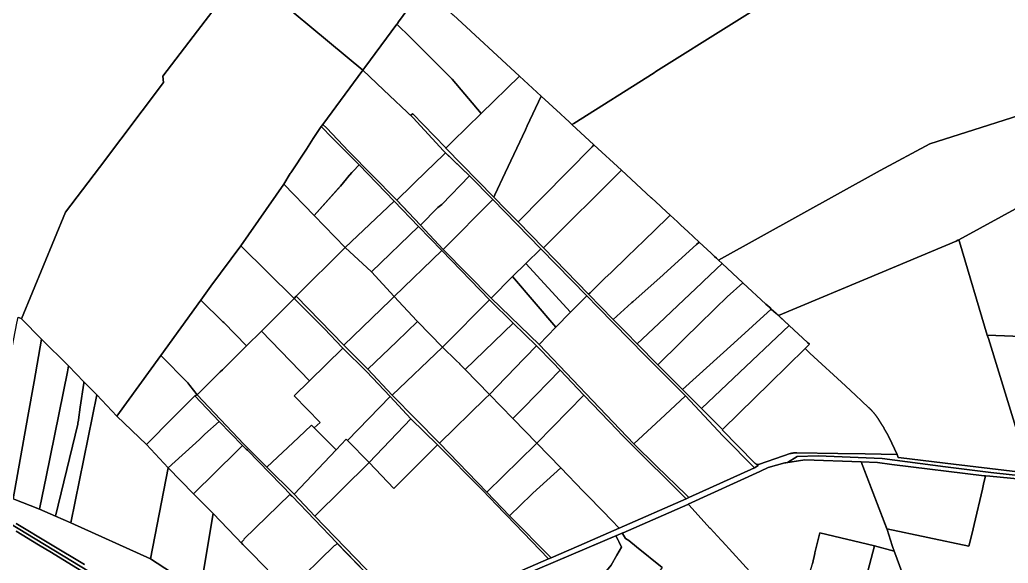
# Model space of a CAD drawing. Header units: metres. Extents: x 3 to 1005126, y 39 to 4383651.
# Drawn here: x 486528 to 487755, y 4373623 to 4374297 of the extents above; entities that cross this region are included whole.
import ezdxf

# ---------------------------------------------------------------- set-up
doc = ezdxf.new("R2010")
doc.units = ezdxf.units.M
doc.header["$MEASUREMENT"] = 0
doc.layers.add('TM_Llucmajor', color=7, linetype='Continuous')

msp = doc.modelspace()

# ---------------------------------------------------------------- linework, layer by layer
at = {"layer": 'TM_Llucmajor', "linetype": 'Continuous', "flags": 128}
for points in [[(486482.3, 4374302.3), (486539.7, 4374384.9), (486540.1, 4374385.5), (486594.3, 4374422.2), (486616.1, 4374437.3), (486669.4, 4374391.8), (486683.4, 4374379.9), (486748.4, 4374324.5), (486767.7, 4374308), (486743.5, 4374276.4), (486705.7, 4374226.8), (486706.6, 4374219), (486627.1, 4374113.8), (486585.1, 4374058.2), (486530.4, 4373925.8), (486530.1, 4373926.1), (486528, 4373927.2)], [(486805.6, 4374358.1), (486954, 4374234.6), (486904.4, 4374167.2), (486902.1, 4374164.5), (486892.3, 4374149.6), (486884, 4374136.5), (486864.5, 4374107.1), (486863.8, 4374106.1), (486855.7, 4374093), (486802.5, 4374016.3), (486765.5, 4373966.4), (486765.4, 4373966.2), (486752.9, 4373948.9), (486703.3, 4373880.4), (486648.5, 4373805.2), (486623.7, 4373831.7), (486607.9, 4373847.5), (486588.9, 4373867.7), (486555.4, 4373900.4), (486555.4, 4373900.4), (486530.4, 4373925.8), (486585.1, 4374058.2), (486627.1, 4374113.8), (486706.6, 4374219), (486705.7, 4374226.8), (486743.5, 4374276.4), (486767.7, 4374308)], [(487025.7, 4374332.3), (486998.2, 4374294.3), (486996.8, 4374292.5), (486996.2, 4374291.7), (486956.3, 4374237.6), (486954, 4374234.6), (486805.6, 4374358.1)], [(487505.3, 4374350.8), (487317.5, 4374232.6), (487315.2, 4374231.2), (487215.5, 4374168.4), (487213.3, 4374167.1), (487209.4, 4374170.7), (487205.1, 4374174.6), (487198.9, 4374180.4), (487175.3, 4374202.2), (487148.3, 4374227.1), (487066, 4374303)], [(487813, 4374192.5), (487657.4, 4374143.2), (487595.6, 4374110.1), (487395.3, 4373998.6), (487395.3, 4373998.6), (487392.7, 4374001), (487390.3, 4374003.2), (487385.8, 4374007.5), (487371.2, 4374021.1), (487357, 4374034.2), (487348.5, 4374042.1), (487344.2, 4374046.1), (487335.3, 4374054.4), (487324.8, 4374064.1), (487323.1, 4374065.6), (487311.8, 4374076.1), (487311.7, 4374076.1), (487274.9, 4374110.2), (487240.6, 4374141.9), (487213.3, 4374167.1), (487215.5, 4374168.4), (487315.2, 4374231.2), (487317.5, 4374232.6), (487505.3, 4374350.8)], [(487776.8, 4373734.7), (487686.8, 4373745.4), (487621.7, 4373753.5), (487621.7, 4373753.5), (487618.1, 4373753.7), (487616.8, 4373757.6), (487606.8, 4373778.6), (487606.6, 4373779), (487606.3, 4373779.5), (487606.1, 4373779.9), (487605.8, 4373780.4), (487605.6, 4373780.8), (487605.4, 4373781.2), (487605.1, 4373781.7), (487604.9, 4373782.1), (487604.7, 4373782.5), (487604.4, 4373783), (487604.2, 4373783.4), (487603.9, 4373783.9), (487603.7, 4373784.3), (487603.4, 4373784.7), (487603.2, 4373785.2), (487602.9, 4373785.6), (487602.7, 4373786), (487602.4, 4373786.5), (487602.2, 4373786.9), (487602, 4373787.3), (487601.7, 4373787.8), (487601.5, 4373788.2), (487601.2, 4373788.6), (487601, 4373789.1), (487600.7, 4373789.5), (487600.5, 4373789.9), (487600.2, 4373790.4), (487600, 4373790.8), (487599.7, 4373791.2), (487599.4, 4373791.7), (487599.2, 4373792.1), (487598.9, 4373792.5), (487598.7, 4373793), (487598.4, 4373793.4), (487598.2, 4373793.8), (487597.9, 4373794.2), (487597.7, 4373794.7), (487597.4, 4373795.1), (487597.1, 4373795.5), (487596.9, 4373796), (487596.6, 4373796.4), (487596.4, 4373796.8), (487596.1, 4373797.2), (487595.8, 4373797.7), (487595.6, 4373798.1), (487595.3, 4373798.5), (487595, 4373798.9), (487594.8, 4373799.4), (487594.5, 4373799.8), (487594.3, 4373800.2), (487594, 4373800.6), (487593.7, 4373801.1), (487593.5, 4373801.5), (487593.2, 4373801.9), (487593, 4373802.3), (487592.7, 4373802.7), (487592.4, 4373803.1), (487592.1, 4373803.5), (487591.8, 4373803.9), (487591.5, 4373804.3), (487591.2, 4373804.7), (487590.9, 4373805.1), (487590.6, 4373805.5), (487590.3, 4373805.9), (487590, 4373806.3), (487589.7, 4373806.7), (487589.4, 4373807.1), (487589, 4373807.5), (487588.7, 4373807.9), (487588.4, 4373808.3), (487588.1, 4373808.6), (487587.8, 4373809), (487587.5, 4373809.4), (487587.1, 4373809.8), (487586.8, 4373810.2), (487586.5, 4373810.5), (487586.2, 4373810.9), (487585.8, 4373811.3), (487585.5, 4373811.7), (487585.2, 4373812), (487584.8, 4373812.4), (487584.5, 4373812.8), (487584.1, 4373813.2), (487583.8, 4373813.5), (487583.4, 4373813.9), (487583.1, 4373814.2), (487582.8, 4373814.6), (487582.4, 4373815), (487582, 4373815.3), (487581.8, 4373815.5), (487572.6, 4373823.9), (487565.5, 4373830.7), (487552.8, 4373842.5), (487508.5, 4373883.4), (487502.6, 4373889), (487508, 4373894.2), (487505.5, 4373896.5), (487482.8, 4373917.5), (487482.7, 4373917.6), (487469.4, 4373929.9), (487598.1, 4373983.8), (487690, 4374022.4), (487692.2, 4374023.3), (487693.3, 4374023.9), (487694, 4374021.5), (487728.6, 4373905.7), (487729.9, 4373901.6), (487781.2, 4373734.2)], [(487782.1, 4373729.6), (487733.1, 4373735.1), (487676.5, 4373742.3), (487598, 4373752.3), (487518.6, 4373755.7), (487492.6, 4373754.8), (487480.9, 4373747.6), (487478.7, 4373747.3), (487477.6, 4373747.1), (487477.5, 4373747.1), (487456.9, 4373741.3), (487447.3, 4373736.9), (487446.5, 4373736.5), (487357.5, 4373695.7), (487356.9, 4373695.4), (487276.9, 4373660.3), (487276.5, 4373660.2), (487151.1, 4373606.8)], [(487151.8, 4373613.8), (487184.3, 4373627.8), (487187.7, 4373629.2), (487231.4, 4373648.3), (487232, 4373648.6), (487271.8, 4373666.2), (487355.1, 4373702.4), (487358.1, 4373703.9), (487439.7, 4373741.1), (487444.5, 4373743.9), (487443.5, 4373745), (487443.9, 4373744.9), (487444.4, 4373744.9), (487444.7, 4373745), (487475.6, 4373755.6), (487484.2, 4373758.6), (487484.7, 4373758.7), (487485.2, 4373758.8), (487485.6, 4373759), (487486.1, 4373759), (487486.6, 4373759.2), (487487.1, 4373759.2), (487487.6, 4373759.3), (487488.1, 4373759.4), (487488.6, 4373759.4), (487489.1, 4373759.5), (487489.6, 4373759.5), (487490.1, 4373759.6), (487490.6, 4373759.6), (487491.1, 4373759.6), (487491.6, 4373759.7), (487492.1, 4373759.7), (487543.1, 4373758.9), (487577, 4373758.4), (487616.8, 4373757.6), (487618.1, 4373753.7), (487621.7, 4373753.5), (487686.8, 4373745.4), (487776.8, 4373734.7)], [(487782.9, 4373725.5), (487731.7, 4373730.4), (487726.5, 4373730.9), (487724.8, 4373731.1), (487610, 4373744.9), (487592.3, 4373747.6), (487572.1, 4373748.5), (487502.2, 4373750.7), (487480.9, 4373747.6), (487492.6, 4373754.8), (487518.6, 4373755.7), (487598, 4373752.3), (487676.5, 4373742.3), (487733.1, 4373735.1), (487782.1, 4373729.6)], [(487438, 4373607.9), (487399.5, 4373649.8), (487398.2, 4373651.1), (487384.6, 4373666), (487384.5, 4373666.2), (487358.5, 4373694.7), (487357.5, 4373695.7), (487446.5, 4373736.5), (487447.3, 4373736.9), (487456.9, 4373741.3), (487477.5, 4373747.1), (487477.6, 4373747.1), (487478.7, 4373747.3), (487502.2, 4373750.7), (487572.1, 4373748.5), (487572.1, 4373748.5), (487604.2, 4373664.5), (487610.5, 4373644.4), (487610.9, 4373643.4), (487613, 4373637.5), (487588.7, 4373643.9), (487520.9, 4373660.3), (487514.7, 4373635.6), (487514.5, 4373634.6), (487511.7, 4373621.9)], [(487625.4, 4373604.1), (487613.8, 4373635.4), (487613, 4373637.5), (487610.9, 4373643.4), (487610.5, 4373644.4), (487604.2, 4373664.5), (487603.8, 4373665.4), (487705.8, 4373643.8), (487705.8, 4373643.8), (487709.7, 4373659.7), (487712.2, 4373670.6), (487722.6, 4373714.5), (487724, 4373720.6), (487726.5, 4373730.9), (487731.7, 4373730.4), (487782.9, 4373725.5)], [(486458.3, 4373706.6), (486614.7, 4373611.7), (486667.4, 4373580.7), (486887.2, 4373447.4), (486957.4, 4373404.9), (486956.4, 4373403.4), (486954.9, 4373401.2), (486944.8, 4373407.3), (486937.3, 4373411.9), (486904, 4373431.9), (486858.4, 4373459.6), (486809.1, 4373489.4), (486803.1, 4373493), (486775, 4373509.8), (486732.8, 4373535.4), (486697.6, 4373556.6), (486668.8, 4373574.4), (486662.8, 4373578), (486647.5, 4373587.2), (486603.1, 4373614.1), (486567.5, 4373635.7), (486551.6, 4373645.4), (486523.8, 4373662.1)], [(487765.1, 4372916.7), (487665.9, 4372976.6), (487588.3, 4373023.5), (487526.5, 4373060.8), (487453, 4373105.2), (487393.5, 4373141.2), (487362.2, 4373160), (487293.9, 4373201.3), (487204.3, 4373255.4), (487159.2, 4373282.9), (487098.3, 4373319.3), (487042.8, 4373353), (486978.1, 4373392.2), (486957.4, 4373404.9), (486887.2, 4373447.4), (486667.4, 4373580.7), (486614.7, 4373611.7), (486458.3, 4373706.6)], [(486520, 4373702.5), (486552.9, 4373689.6), (486572.7, 4373681), (486591.8, 4373672.8), (486690.5, 4373627.9), (486752.1, 4373587.7)], [(487325.1, 4373617.2), (487293.3, 4373643), (487283.7, 4373650.6), (487279.8, 4373653.3), (487275.9, 4373659.3), (487275.5, 4373659.8), (487276.5, 4373660.2), (487276.5, 4373660.2), (487276.9, 4373660.3), (487356.9, 4373695.4), (487357.5, 4373695.7), (487358.5, 4373694.7), (487384.5, 4373666.2), (487384.6, 4373666), (487398.2, 4373651.1), (487399.5, 4373649.8), (487438, 4373607.9)], [(486608.4, 4373621), (486566.6, 4373646.3), (486524, 4373671.9)], [(486524, 4373671.9), (486566.6, 4373646.3), (486608.4, 4373621)], [(486523.8, 4373662.1), (486551.6, 4373645.4), (486567.5, 4373635.7), (486603.1, 4373614.1), (486647.5, 4373587.2), (486662.8, 4373578), (486665.5, 4373576.4), (486664.9, 4373575.6), (486664.6, 4373575.2), (486613.3, 4373503.8), (486608.9, 4373497.8), (486607.9, 4373496.3), (486583.5, 4373460.3), (486583, 4373459.7), (486575.5, 4373448.1), (486575.1, 4373447.4), (486565.6, 4373433.6), (486563.2, 4373430.3), (486556.4, 4373420.6), (486536.9, 4373392.7), (486489.2, 4373324.8)]]:
    msp.add_lwpolyline(points, dxfattribs=at)
for points in [[(487013.2, 4374274.8), (486996.2, 4374291.7), (486996.8, 4374292.5), (486998.2, 4374294.3), (487025.7, 4374332.3), (487029.2, 4374337.1), (487065.7, 4374303.3), (487066, 4374303), (487148.3, 4374227.1), (487100.7, 4374180.6), (487064.7, 4374223.4), (487013.7, 4374274.2), (487013.4, 4374274.6), (487013.2, 4374274.8)], [(486979.6, 4374210.2), (486954, 4374234.6), (486956.3, 4374237.6), (486996.2, 4374291.7), (487013.2, 4374274.8), (487013.4, 4374274.6), (487013.7, 4374274.2), (487064.7, 4374223.4), (487100.7, 4374180.6), (487065.3, 4374146), (487056.9, 4374137.8), (487056.3, 4374138.4), (487015.6, 4374180.5), (487014.9, 4374179.8), (487013.4, 4374178.4), (487014, 4374177.7), (487016.4, 4374175.1), (486979.6, 4374210.2)], [(487054, 4374134.2), (487056.4, 4374131.9), (487040.6, 4374116.5), (487034.2, 4374110.4), (486996.2, 4374073.2), (486995.3, 4374074.1), (486936, 4374134.1), (486909, 4374162.3), (486904.4, 4374167.2), (486954, 4374234.6), (486979.6, 4374210.2), (487016.4, 4374175.1), (487054, 4374134.2)], [(487116.4, 4374076.9), (487056.9, 4374137.8), (487065.3, 4374146), (487100.7, 4374180.6), (487148.3, 4374227.1), (487175.3, 4374202.2), (487157.9, 4374165.3), (487157.9, 4374165.2), (487157.8, 4374165.2), (487155.6, 4374160.4), (487130.5, 4374107.1), (487117.7, 4374079.7), (487116.4, 4374076.9)], [(487131.3, 4374061.6), (487116.4, 4374076.9), (487117.7, 4374079.7), (487130.5, 4374107.1), (487155.6, 4374160.4), (487157.8, 4374165.2), (487157.9, 4374165.2), (487157.9, 4374165.3), (487175.3, 4374202.2), (487198.9, 4374180.4), (487205.1, 4374174.6), (487209.4, 4374170.7), (487213.3, 4374167.1), (487240.6, 4374141.9), (487238.2, 4374139.4), (487146.4, 4374046.2), (487131.3, 4374061.6)], [(487598.1, 4373983.8), (487469.4, 4373929.9), (487466.8, 4373932.3), (487460.6, 4373938), (487458.6, 4373939.8), (487456.4, 4373941.9), (487453.9, 4373944.2), (487425.3, 4373970.7), (487399.8, 4373994.4), (487395.3, 4373998.6), (487595.6, 4374110.1), (487657.4, 4374143.2), (487813, 4374192.5), (487821.2, 4374195.6), (487822, 4374193.6), (487855.3, 4374104.1), (487851.7, 4374102.6), (487808.2, 4374085.4), (487799.2, 4374081.9), (487693.3, 4374023.9), (487692.2, 4374023.3), (487690, 4374022.4), (487598.1, 4373983.8)], [(487443.5, 4373745), (487444.5, 4373743.9), (487439.7, 4373741.1), (487437, 4373743.8), (487404.8, 4373776.6), (487400.5, 4373780.8), (487354.2, 4373830.1), (487303.9, 4373880.7), (487245.9, 4373939.7), (487245.4, 4373940.2), (487231.6, 4373954.3), (487174.5, 4374012.9), (487115, 4374074), (487086.4, 4374103.3), (487054, 4374134.2), (487016.4, 4374175.1), (487014, 4374177.7), (487013.4, 4374178.4), (487014.9, 4374179.8), (487015.6, 4374180.5), (487056.3, 4374138.4), (487056.9, 4374137.8), (487116.4, 4374076.9), (487131.3, 4374061.6), (487146.4, 4374046.2), (487177.8, 4374014), (487233.8, 4373956.4), (487264.5, 4373924.9), (487280.4, 4373908.8), (487294.3, 4373894.7), (487320, 4373868.8), (487348.2, 4373840.4), (487350.5, 4373838.1), (487368.5, 4373820), (487374.1, 4373814.4), (487374.4, 4373814), (487400, 4373788.4), (487399.7, 4373788.1), (487439.8, 4373747), (487440.2, 4373746.7), (487440.6, 4373746.4), (487441, 4373746.1), (487441.4, 4373745.9), (487441.9, 4373745.6), (487442.3, 4373745.4), (487442.8, 4373745.2), (487443.3, 4373745), (487443.4, 4373745), (487443.5, 4373745)], [(486893.6, 4374053.9), (486855.7, 4374093), (486863.8, 4374106.1), (486864.5, 4374107.1), (486884, 4374136.5), (486892.3, 4374149.6), (486902.1, 4374164.5), (486915.8, 4374150.4), (486949.4, 4374117), (486941.7, 4374108.9), (486940.2, 4374107.3), (486934.8, 4374101.4), (486933.4, 4374099.7), (486926.1, 4374090.4), (486923.8, 4374087.8), (486893.6, 4374053.9)], [(486915.8, 4374150.4), (486902.1, 4374164.5), (486904.4, 4374167.2), (486909, 4374162.3), (486936, 4374134.1), (486995.3, 4374074.1), (487025.2, 4374041.9), (487053.4, 4374011.8), (487113, 4373951.6), (487172.5, 4373893.9), (487214.4, 4373850), (487238.9, 4373824.3), (487289.9, 4373770.8), (487318.2, 4373743.1), (487354.9, 4373707.2), (487358.1, 4373703.9), (487355.1, 4373702.4), (487281.5, 4373775.6), (487276, 4373781), (487275.1, 4373782), (487269.7, 4373787.6), (487227.9, 4373831.1), (487198.7, 4373862), (487189.5, 4373871.5), (487169.3, 4373892.4), (487140.2, 4373920.6), (487111, 4373949.4), (487051.7, 4374010.5), (487023.1, 4374040.4), (486992.6, 4374072), (486949.4, 4374117), (486915.8, 4374150.4)], [(487177.8, 4374014), (487146.4, 4374046.2), (487238.2, 4374139.4), (487240.6, 4374141.9), (487274.9, 4374110.2), (487272, 4374107.3), (487181.3, 4374017.4), (487177.8, 4374014)], [(487056.4, 4374131.9), (487086.4, 4374103.3), (487052, 4374067.7), (487046.9, 4374063.9), (487025.2, 4374041.9), (486996.2, 4374073.2), (487034.2, 4374110.4), (487040.6, 4374116.5), (487056.4, 4374131.9)], [(486932.1, 4374014.3), (486893.6, 4374053.9), (486926.1, 4374090.4), (486933.4, 4374099.7), (486934.8, 4374101.4), (486940.2, 4374107.3), (486941.7, 4374108.9), (486949.4, 4374117), (486992.6, 4374072), (486932.1, 4374014.3)], [(487053.4, 4374011.8), (487025.2, 4374041.9), (487046.9, 4374063.9), (487052, 4374067.7), (487086.4, 4374103.3), (487115, 4374074), (487053.4, 4374011.8)], [(487233.8, 4373956.4), (487177.8, 4374014), (487181.3, 4374017.4), (487272, 4374107.3), (487274.9, 4374110.2), (487311.7, 4374076.1), (487311.8, 4374076.1), (487323.1, 4374065.6), (487324.8, 4374064.1), (487335.3, 4374054.4), (487331.5, 4374050.7), (487303, 4374023.2), (487302.8, 4374023), (487282.2, 4374003), (487281.9, 4374002.7), (487262.1, 4373983.4), (487261.9, 4373983.2), (487253.9, 4373976.1), (487253.7, 4373975.9), (487248.4, 4373970.6), (487235.8, 4373958.3), (487233.8, 4373956.4)], [(487694, 4374021.5), (487693.3, 4374023.9), (487799.2, 4374081.9), (487808.2, 4374085.4), (487851.7, 4374102.6), (487855.3, 4374104.1), (487882.1, 4374032.1), (487891.6, 4374010.2), (488077.7, 4374005.4), (488136.1, 4373968.3), (487984.4, 4373895.6), (487728.6, 4373905.7), (487694, 4374021.5)], [(486868.8, 4373950.9), (486802.5, 4374016.3), (486855.7, 4374093), (486893.6, 4374053.9), (486932.1, 4374014.3), (486871.2, 4373953.9), (486868.8, 4373950.9)], [(487113, 4373951.6), (487053.4, 4374011.8), (487115, 4374074), (487174.5, 4374012.9), (487156.1, 4373994.7), (487139.7, 4373978.5), (487113, 4373951.6)], [(486964.7, 4373984.2), (486932.1, 4374014.3), (486992.6, 4374072), (487023.1, 4374040.4), (486964.7, 4373984.2)], [(487264.5, 4373924.9), (487233.8, 4373956.4), (487235.8, 4373958.3), (487248.4, 4373970.6), (487253.7, 4373975.9), (487253.9, 4373976.1), (487261.9, 4373983.2), (487262.1, 4373983.4), (487281.9, 4374002.7), (487282.2, 4374003), (487302.8, 4374023), (487303, 4374023.2), (487331.5, 4374050.7), (487335.3, 4374054.4), (487344.2, 4374046.1), (487348.5, 4374042.1), (487357, 4374034.2), (487371.2, 4374021.1), (487367.7, 4374018), (487327.2, 4373981.4), (487326.7, 4373980.9), (487326.3, 4373980.6), (487288.8, 4373947.1), (487287.6, 4373946), (487287.3, 4373945.8), (487264.5, 4373924.9)], [(486992.9, 4373953.6), (486964.7, 4373984.2), (487023.1, 4374040.4), (487051.7, 4374010.5), (486992.9, 4373953.6)], [(486780.3, 4373922.3), (486752.9, 4373948.9), (486765.4, 4373966.2), (486765.5, 4373966.4), (486802.5, 4374016.3), (486868.8, 4373950.9), (486829.2, 4373911.6), (486828.2, 4373910.6), (486809.7, 4373892.3), (486781.5, 4373921.1), (486780.3, 4373922.3)], [(486930.2, 4373893.2), (486871.2, 4373953.9), (486932.1, 4374014.3), (486964.7, 4373984.2), (486992.9, 4373953.6), (486988.2, 4373949), (486930.2, 4373893.2)], [(487211.5, 4373933.9), (487156.1, 4373994.7), (487174.5, 4374012.9), (487231.6, 4373954.3), (487211.5, 4373933.9)], [(487280.4, 4373908.8), (487264.5, 4373924.9), (487287.3, 4373945.8), (487287.6, 4373946), (487288.8, 4373947.1), (487326.3, 4373980.6), (487326.7, 4373980.9), (487327.2, 4373981.4), (487367.7, 4374018), (487371.2, 4374021.1), (487385.8, 4374007.5), (487390.3, 4374003.2), (487392.7, 4374001), (487395.3, 4373998.6), (487399.8, 4373994.4), (487376.4, 4373972.5), (487374.7, 4373970.9), (487374.5, 4373970.7), (487352.1, 4373949.5), (487321.2, 4373920.2), (487294.3, 4373894.7), (487280.4, 4373908.8)], [(487020.9, 4373923.5), (486992.9, 4373953.6), (487051.7, 4374010.5), (487111, 4373949.4), (487054.3, 4373892.2), (487052.9, 4373890.8), (487021.8, 4373922.5), (487020.9, 4373923.5)], [(487193.5, 4373915.3), (487139.7, 4373978.5), (487156.1, 4373994.7), (487211.5, 4373933.9), (487193.5, 4373915.3)], [(487320, 4373868.8), (487294.3, 4373894.7), (487321.2, 4373920.2), (487352.1, 4373949.5), (487374.5, 4373970.7), (487374.7, 4373970.9), (487376.4, 4373972.5), (487399.8, 4373994.4), (487425.3, 4373970.7), (487406, 4373953), (487391.3, 4373938.9), (487387.3, 4373935.1), (487386.4, 4373934.3), (487384.7, 4373932.6), (487376.2, 4373924.2), (487320, 4373868.8)], [(487172.5, 4373893.9), (487113, 4373951.6), (487139.7, 4373978.5), (487193.5, 4373915.3), (487172.5, 4373893.9)], [(487348.2, 4373840.4), (487320, 4373868.8), (487376.2, 4373924.2), (487384.7, 4373932.6), (487386.4, 4373934.3), (487387.3, 4373935.1), (487391.3, 4373938.9), (487406, 4373953), (487425.3, 4373970.7), (487453.9, 4373944.2), (487456.4, 4373941.9), (487458.6, 4373939.8), (487460.6, 4373938), (487414.1, 4373895.8), (487350.5, 4373838.1), (487348.2, 4373840.4)], [(486879.5, 4373940.3), (486868.8, 4373950.9), (486871.2, 4373953.9), (486930.2, 4373893.2), (486960.2, 4373863.2), (486990.1, 4373831), (487048.9, 4373771.5), (487107.5, 4373710.8), (487136, 4373681.2), (487187.7, 4373629.2), (487184.3, 4373627.8), (487132, 4373682.1), (487129.1, 4373685.1), (487102.2, 4373713.1), (487046.5, 4373769.4), (487013.6, 4373801.7), (486987.9, 4373829.5), (486958.5, 4373860.3), (486929, 4373889.6), (486928.3, 4373890.4), (486906.2, 4373913.5), (486903.9, 4373915.9), (486903.1, 4373916.8), (486900.7, 4373919.1), (486879.5, 4373940.3)], [(486960.2, 4373863.2), (486930.2, 4373893.2), (486988.2, 4373949), (486992.9, 4373953.6), (487020.9, 4373923.5), (487021.8, 4373922.5), (486996.2, 4373897.9), (486960.2, 4373863.2)], [(487214.4, 4373850), (487172.5, 4373893.9), (487193.5, 4373915.3), (487211.5, 4373933.9), (487231.6, 4373954.3), (487245.4, 4373940.2), (487245.9, 4373939.7), (487303.9, 4373880.7), (487354.2, 4373830.1), (487328.8, 4373806.7), (487289.9, 4373770.8), (487238.9, 4373824.3), (487214.4, 4373850)], [(486736.6, 4373846.3), (486703.3, 4373880.4), (486752.9, 4373948.9), (486780.3, 4373922.3), (486781.5, 4373921.1), (486809.7, 4373892.3), (486779.6, 4373862.4), (486777, 4373859.9), (486748.3, 4373831.7), (486739.1, 4373843.1), (486736.6, 4373846.3)], [(486887.5, 4373848.8), (486828.2, 4373910.6), (486829.2, 4373911.6), (486868.8, 4373950.9), (486879.5, 4373940.3), (486900.7, 4373919.1), (486903.1, 4373916.8), (486903.9, 4373915.9), (486906.2, 4373913.5), (486928.3, 4373890.4), (486929, 4373889.6), (486887.5, 4373848.8)], [(487069.5, 4373874.3), (487052.9, 4373890.8), (487054.3, 4373892.2), (487111, 4373949.4), (487140.2, 4373920.6), (487081, 4373862.9), (487074.4, 4373869.4), (487074, 4373869.8), (487069.5, 4373874.3)], [(486506.3, 4373708.2), (486490.7, 4373714.6), (486484.8, 4373717.1), (486485.1, 4373718.6), (486502.2, 4373814.5), (486515.5, 4373872.9), (486524.7, 4373920.4), (486526.1, 4373928.1), (486528, 4373927.2), (486530.1, 4373926.1), (486530.4, 4373925.8), (486555.4, 4373900.4), (486546, 4373848.1), (486538.3, 4373804.7), (486520, 4373702.5), (486506.3, 4373708.2)], [(487368.5, 4373820), (487350.5, 4373838.1), (487414.1, 4373895.8), (487460.6, 4373938), (487466.8, 4373932.3), (487482.7, 4373917.6), (487413.9, 4373852.2), (487374.1, 4373814.4), (487368.5, 4373820)], [(486990.1, 4373831), (486960.2, 4373863.2), (486996.2, 4373897.9), (487021.8, 4373922.5), (487052.9, 4373890.8), (486990.1, 4373831)], [(487110.8, 4373831.8), (487081, 4373862.9), (487140.2, 4373920.6), (487169.3, 4373892.4), (487141.2, 4373863.3), (487134.4, 4373856.2), (487131, 4373852.7), (487110.8, 4373831.8)], [(487505.5, 4373896.5), (487508, 4373894.2), (487502.6, 4373889), (487458.8, 4373846.1), (487420.9, 4373808.9), (487400, 4373788.4), (487374.4, 4373814), (487374.1, 4373814.4), (487413.9, 4373852.2), (487482.7, 4373917.6), (487482.8, 4373917.5), (487505.5, 4373896.5)], [(486806.1, 4373770.4), (486748.3, 4373831.7), (486777, 4373859.9), (486779.6, 4373862.4), (486809.7, 4373892.3), (486828.2, 4373910.6), (486887.5, 4373848.8), (486868.6, 4373830.1), (486901.1, 4373797.3), (486893.6, 4373790.5), (486890.1, 4373794), (486874.1, 4373778.6), (486834.8, 4373741.6), (486806.1, 4373770.4)], [(487728.6, 4373905.7), (487984.4, 4373895.6), (487985.6, 4373891.5), (488054, 4373660.5), (487998.7, 4373677.8), (487920.8, 4373700.9), (487849, 4373724.9), (487801.7, 4373732.2), (487781.2, 4373734.2), (487729.9, 4373901.6), (487728.6, 4373905.7)], [(486552.9, 4373689.6), (486520, 4373702.5), (486538.3, 4373804.7), (486546, 4373848.1), (486555.4, 4373900.4), (486588.9, 4373867.7), (486587.4, 4373860.1), (486561, 4373729.6), (486556.1, 4373705.8), (486552.9, 4373689.6)], [(487069.5, 4373874.3), (487074, 4373869.8), (487074.4, 4373869.4), (487081, 4373862.9), (487110.8, 4373831.8), (487105.7, 4373826.8), (487048.9, 4373771.5), (486990.1, 4373831), (487052.9, 4373890.8), (487069.5, 4373874.3)], [(487140.1, 4373802), (487110.8, 4373831.8), (487131, 4373852.7), (487134.4, 4373856.2), (487141.2, 4373863.3), (487169.3, 4373892.4), (487189.5, 4373871.5), (487198.7, 4373862), (487153.5, 4373815.7), (487140.1, 4373802)], [(486685.5, 4373769.8), (486648.5, 4373805.2), (486703.3, 4373880.4), (486736.6, 4373846.3), (486739.1, 4373843.1), (486748.3, 4373831.7), (486745.6, 4373830.1), (486714.8, 4373799.5), (486689.2, 4373773.7), (486685.5, 4373769.8)], [(486901.1, 4373797.3), (486868.6, 4373830.1), (486887.5, 4373848.8), (486929, 4373889.6), (486958.5, 4373860.3), (486987.9, 4373829.5), (486934.7, 4373774.9), (486933.1, 4373776.5), (486920.6, 4373763.3), (486893.6, 4373790.5), (486901.1, 4373797.3)], [(487400, 4373788.4), (487420.9, 4373808.9), (487458.8, 4373846.1), (487502.6, 4373889), (487508.5, 4373883.4), (487552.8, 4373842.5), (487565.5, 4373830.7), (487572.6, 4373823.9), (487581.8, 4373815.5), (487582, 4373815.3), (487582.4, 4373815), (487582.8, 4373814.6), (487583.1, 4373814.2), (487583.4, 4373813.9), (487583.8, 4373813.5), (487584.1, 4373813.2), (487584.5, 4373812.8), (487584.8, 4373812.4), (487585.2, 4373812), (487585.5, 4373811.7), (487585.8, 4373811.3), (487586.2, 4373810.9), (487586.5, 4373810.5), (487586.8, 4373810.2), (487587.1, 4373809.8), (487587.5, 4373809.4), (487587.8, 4373809), (487588.1, 4373808.6), (487588.4, 4373808.3), (487588.7, 4373807.9), (487589, 4373807.5), (487589.4, 4373807.1), (487589.7, 4373806.7), (487590, 4373806.3), (487590.3, 4373805.9), (487590.6, 4373805.5), (487590.9, 4373805.1), (487591.2, 4373804.7), (487591.5, 4373804.3), (487591.8, 4373803.9), (487592.1, 4373803.5), (487592.4, 4373803.1), (487592.7, 4373802.7), (487593, 4373802.3), (487593.2, 4373801.9), (487593.5, 4373801.5), (487593.7, 4373801.1), (487594, 4373800.6), (487594.3, 4373800.2), (487594.5, 4373799.8), (487594.8, 4373799.4), (487595, 4373798.9), (487595.3, 4373798.5), (487595.6, 4373798.1), (487595.8, 4373797.7), (487596.1, 4373797.2), (487596.4, 4373796.8), (487596.6, 4373796.4), (487596.9, 4373796), (487597.1, 4373795.5), (487597.4, 4373795.1), (487597.7, 4373794.7), (487597.9, 4373794.2), (487598.2, 4373793.8), (487598.4, 4373793.4), (487598.7, 4373793), (487598.9, 4373792.5), (487599.2, 4373792.1), (487599.4, 4373791.7), (487599.7, 4373791.2), (487600, 4373790.8), (487600.2, 4373790.4), (487600.5, 4373789.9), (487600.7, 4373789.5), (487601, 4373789.1), (487601.2, 4373788.6), (487601.5, 4373788.2), (487601.7, 4373787.8), (487602, 4373787.3), (487602.2, 4373786.9), (487602.4, 4373786.5), (487602.7, 4373786), (487602.9, 4373785.6), (487603.2, 4373785.2), (487603.4, 4373784.7), (487603.7, 4373784.3), (487603.9, 4373783.9), (487604.2, 4373783.4), (487604.4, 4373783), (487604.7, 4373782.5), (487604.9, 4373782.1), (487605.1, 4373781.7), (487605.4, 4373781.2), (487605.6, 4373780.8), (487605.8, 4373780.4), (487606.1, 4373779.9), (487606.3, 4373779.5), (487606.6, 4373779), (487606.8, 4373778.6), (487616.8, 4373757.6), (487577, 4373758.4), (487543.1, 4373758.9), (487492.1, 4373759.7), (487491.6, 4373759.7), (487491.1, 4373759.6), (487490.6, 4373759.6), (487490.1, 4373759.6), (487489.6, 4373759.5), (487489.1, 4373759.5), (487488.6, 4373759.4), (487488.1, 4373759.4), (487487.6, 4373759.3), (487487.1, 4373759.2), (487486.6, 4373759.2), (487486.1, 4373759), (487485.6, 4373759), (487485.2, 4373758.8), (487484.7, 4373758.7), (487484.2, 4373758.6), (487475.6, 4373755.6), (487444.7, 4373745), (487444.4, 4373744.9), (487443.9, 4373744.9), (487443.5, 4373745), (487443.4, 4373745), (487443.3, 4373745), (487442.8, 4373745.2), (487442.3, 4373745.4), (487441.9, 4373745.6), (487441.4, 4373745.9), (487441, 4373746.1), (487440.6, 4373746.4), (487440.2, 4373746.7), (487439.8, 4373747), (487399.7, 4373788.1), (487400, 4373788.4)], [(486572.7, 4373681), (486552.9, 4373689.6), (486556.1, 4373705.8), (486561, 4373729.6), (486587.4, 4373860.1), (486588.9, 4373867.7), (486607.9, 4373847.5), (486607.7, 4373846), (486603.4, 4373816.1), (486601.2, 4373800.6), (486601.1, 4373800), (486601.1, 4373799.6), (486600.4, 4373796.7), (486600.3, 4373796.1), (486600.1, 4373795.3), (486596.8, 4373781.6), (486572.7, 4373681)], [(487140.3, 4373801.8), (487140.1, 4373802), (487153.5, 4373815.7), (487198.7, 4373862), (487227.9, 4373831.1), (487169.8, 4373771.7), (487140.3, 4373801.8)], [(486591.8, 4373672.8), (486572.7, 4373681), (486596.8, 4373781.6), (486600.1, 4373795.3), (486600.3, 4373796.1), (486600.4, 4373796.7), (486601.1, 4373799.6), (486601.1, 4373800), (486601.2, 4373800.6), (486603.4, 4373816.1), (486607.7, 4373846), (486607.9, 4373847.5), (486623.7, 4373831.7), (486591.8, 4373672.8)], [(486690.5, 4373627.9), (486591.8, 4373672.8), (486623.7, 4373831.7), (486648.5, 4373805.2), (486685.5, 4373769.8), (486712.5, 4373741.1), (486690.5, 4373627.9)], [(486712.5, 4373741.1), (486685.5, 4373769.8), (486689.2, 4373773.7), (486714.8, 4373799.5), (486745.6, 4373830.1), (486775.7, 4373798.5), (486757.9, 4373782.7), (486755.7, 4373780.5), (486753.3, 4373778), (486751.3, 4373776.2), (486712.5, 4373741.1)], [(486775.7, 4373798.5), (486745.6, 4373830.1), (486748.3, 4373831.7), (486806.1, 4373770.4), (486834.8, 4373741.6), (486868.6, 4373708.4), (486894.2, 4373680.9), (486982, 4373590.3), (487047.2, 4373524.2), (487045, 4373522), (487030.9, 4373536.3), (487002.9, 4373564.8), (486979.4, 4373588), (486921.5, 4373647.7), (486866.2, 4373705.7), (486810.6, 4373762.7), (486809.1, 4373764.1), (486808.9, 4373764.4), (486804.7, 4373768.5), (486775.7, 4373798.5)], [(486961.9, 4373747.7), (486934.7, 4373774.9), (486987.9, 4373829.5), (487013.6, 4373801.7), (486961.9, 4373747.7)], [(487107.5, 4373710.8), (487048.9, 4373771.5), (487105.7, 4373826.8), (487110.8, 4373831.8), (487140.1, 4373802), (487140.3, 4373801.8), (487169.8, 4373771.7), (487168.5, 4373770.4), (487107.5, 4373710.8)], [(487199.6, 4373741.1), (487169.8, 4373771.7), (487227.9, 4373831.1), (487269.7, 4373787.6), (487275.1, 4373782), (487276, 4373781), (487281.5, 4373775.6), (487355.1, 4373702.4), (487271.8, 4373666.2), (487269.3, 4373668.7), (487264.8, 4373673.4), (487233.7, 4373705.3), (487232.6, 4373706.4), (487230, 4373709.2), (487227.2, 4373712.1), (487199.6, 4373741.1)], [(487318.2, 4373743.1), (487289.9, 4373770.8), (487328.8, 4373806.7), (487354.2, 4373830.1), (487400.5, 4373780.8), (487404.8, 4373776.6), (487437, 4373743.8), (487439.7, 4373741.1), (487358.1, 4373703.9), (487354.9, 4373707.2), (487318.2, 4373743.1)], [(486743.9, 4373708.5), (486712.5, 4373741.1), (486751.3, 4373776.2), (486753.3, 4373778), (486755.7, 4373780.5), (486757.9, 4373782.7), (486775.7, 4373798.5), (486804.7, 4373768.5), (486801.2, 4373765.3), (486799.1, 4373763.2), (486798, 4373762.1), (486743.9, 4373708.5)], [(486868.6, 4373708.4), (486834.8, 4373741.6), (486874.1, 4373778.6), (486890.1, 4373794), (486893.6, 4373790.5), (486920.6, 4373763.3), (486868.6, 4373708.4)], [(486992.5, 4373715.4), (486961.9, 4373747.7), (487013.6, 4373801.7), (487046.5, 4373769.4), (487014.2, 4373737), (487012.7, 4373735.6), (487003.8, 4373726.7), (487002.5, 4373725.5), (486992.5, 4373715.4)], [(486805.2, 4373645.8), (486805, 4373645.7), (486768, 4373684.1), (486743.9, 4373708.5), (486798, 4373762.1), (486799.1, 4373763.2), (486801.2, 4373765.3), (486804.7, 4373768.5), (486808.9, 4373764.4), (486809.1, 4373764.1), (486810.6, 4373762.7), (486866.2, 4373705.7), (486865.7, 4373705.2), (486863.2, 4373707.8), (486806.1, 4373652.3), (486806.6, 4373651.8), (486802.8, 4373648.2), (486805.2, 4373645.8)], [(486894.2, 4373680.9), (486868.6, 4373708.4), (486920.6, 4373763.3), (486933.1, 4373776.5), (486934.7, 4373774.9), (486961.9, 4373747.7), (486894.2, 4373680.9)], [(486982, 4373590.3), (486894.2, 4373680.9), (486961.9, 4373747.7), (486992.5, 4373715.4), (487002.5, 4373725.5), (487003.8, 4373726.7), (487012.7, 4373735.6), (487014.2, 4373737), (487046.5, 4373769.4), (487102.2, 4373713.1), (487129.1, 4373685.1), (487132, 4373682.1), (487184.3, 4373627.8), (487151.8, 4373613.8), (487144.5, 4373610.7), (487138.3, 4373605.1), (487047.2, 4373524.2), (486982, 4373590.3)], [(487136, 4373681.2), (487107.5, 4373710.8), (487168.5, 4373770.4), (487169.8, 4373771.7), (487199.6, 4373741.1), (487164.8, 4373709.4), (487163.3, 4373707.9), (487136, 4373681.2)], [(487572.1, 4373748.5), (487592.3, 4373747.6), (487610, 4373744.9), (487724.8, 4373731.1), (487726.5, 4373730.9), (487724, 4373720.6), (487722.6, 4373714.5), (487712.2, 4373670.6), (487709.7, 4373659.7), (487705.8, 4373643.8), (487603.8, 4373665.4), (487572.1, 4373748.5)], [(486752.1, 4373587.7), (486690.5, 4373627.9), (486712.5, 4373741.1), (486743.9, 4373708.5), (486768, 4373684.1), (486752.1, 4373587.7)], [(487187.7, 4373629.2), (487136, 4373681.2), (487163.3, 4373707.9), (487164.8, 4373709.4), (487199.6, 4373741.1), (487227.2, 4373712.1), (487230, 4373709.2), (487232.6, 4373706.4), (487233.7, 4373705.3), (487264.8, 4373673.4), (487269.3, 4373668.7), (487271.8, 4373666.2), (487232, 4373648.6), (487231.4, 4373648.3), (487187.7, 4373629.2)], [(486921.5, 4373647.7), (486922, 4373647.2), (486919.4, 4373644.6), (486919, 4373645.1), (486862.5, 4373589.3), (486861.5, 4373588.3), (486842, 4373608.1), (486817.1, 4373633.6), (486807.7, 4373643), (486805, 4373645.7), (486805.2, 4373645.8), (486802.8, 4373648.2), (486806.6, 4373651.8), (486806.1, 4373652.3), (486863.2, 4373707.8), (486865.7, 4373705.2), (486866.2, 4373705.7), (486921.5, 4373647.7)], [(486842, 4373608.1), (486841.2, 4373603.9), (486828.2, 4373539), (486827.2, 4373534.3), (486794.7, 4373558.8), (486752.1, 4373587.7), (486768, 4373684.1), (486805, 4373645.7), (486807.7, 4373643), (486817.1, 4373633.6), (486842, 4373608.1)], [(487270.6, 4373651.1), (487267.7, 4373656.4), (487275.5, 4373659.8), (487275.9, 4373659.3), (487279.8, 4373653.3), (487283.7, 4373650.6), (487293.3, 4373643), (487325.1, 4373617.2), (487285.5, 4373564.2), (487281.8, 4373559.3), (487281.7, 4373559.2), (487279.4, 4373560.5), (487274.7, 4373562.9), (487273.9, 4373563.3), (487273.5, 4373563.5), (487233.6, 4373585.5), (487233.2, 4373585.7), (487233.3, 4373585.7), (487261.9, 4373620.1), (487269, 4373632.6), (487274.8, 4373642.3), (487271.5, 4373649.4), (487270.6, 4373651.1)], [(487536.1, 4373475.6), (487506.8, 4373532.7), (487489.2, 4373551), (487510, 4373616.3), (487511.7, 4373621.9), (487514.5, 4373634.6), (487514.7, 4373635.6), (487520.9, 4373660.3), (487588.7, 4373643.9), (487564, 4373549.8), (487563.7, 4373548.9), (487563.3, 4373547), (487541.8, 4373473.3), (487540.5, 4373468.9), (487537.5, 4373473.5), (487536.1, 4373475.6)], [(486922, 4373647.2), (486979.4, 4373588), (486919.5, 4373528.4), (486889.6, 4373561.4), (486871.8, 4373579.7), (486862.5, 4373589.3), (486919, 4373645.1), (486919.4, 4373644.6), (486922, 4373647.2)], [(487096.5, 4373559.7), (487138.2, 4373598.2), (487151.1, 4373606.8), (487267.7, 4373656.4), (487270.6, 4373651.1), (487271.5, 4373649.4), (487274.8, 4373642.3), (487269, 4373632.6), (487261.9, 4373620.1), (487233.3, 4373585.7), (487233.2, 4373585.7), (487219.6, 4373569), (487212.9, 4373556.9), (487202.8, 4373540.7), (487175.8, 4373495.9), (487143.6, 4373439.4), (487081.3, 4373488.3), (487049.5, 4373513.4), (487047.8, 4373514.7), (487096.2, 4373559.4), (487096.5, 4373559.7)], [(487546.2, 4373471.6), (487542.9, 4373477.1), (487563.3, 4373547), (487563.7, 4373548.9), (487564, 4373549.8), (487588.7, 4373643.9), (487613, 4373637.5), (487613.8, 4373635.4), (487625.4, 4373604.1), (487606.5, 4373515.3), (487604, 4373503.5), (487603.9, 4373503), (487580.8, 4373413.9), (487577.8, 4373419), (487546.2, 4373471.6)]]:
    msp.add_lwpolyline(points, close=True, dxfattribs=at)

doc.saveas('drawing.dxf')
